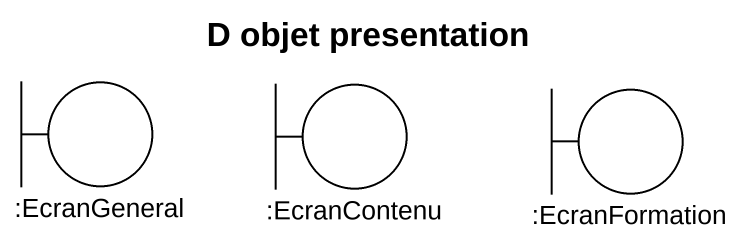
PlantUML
@startuml
title D objet presentation
boundary ":EcranGeneral" as EcranGeneral
boundary ":EcranContenu" as EcranContenu
boundary ":EcranFormation" as EcranFormation
@enduml
